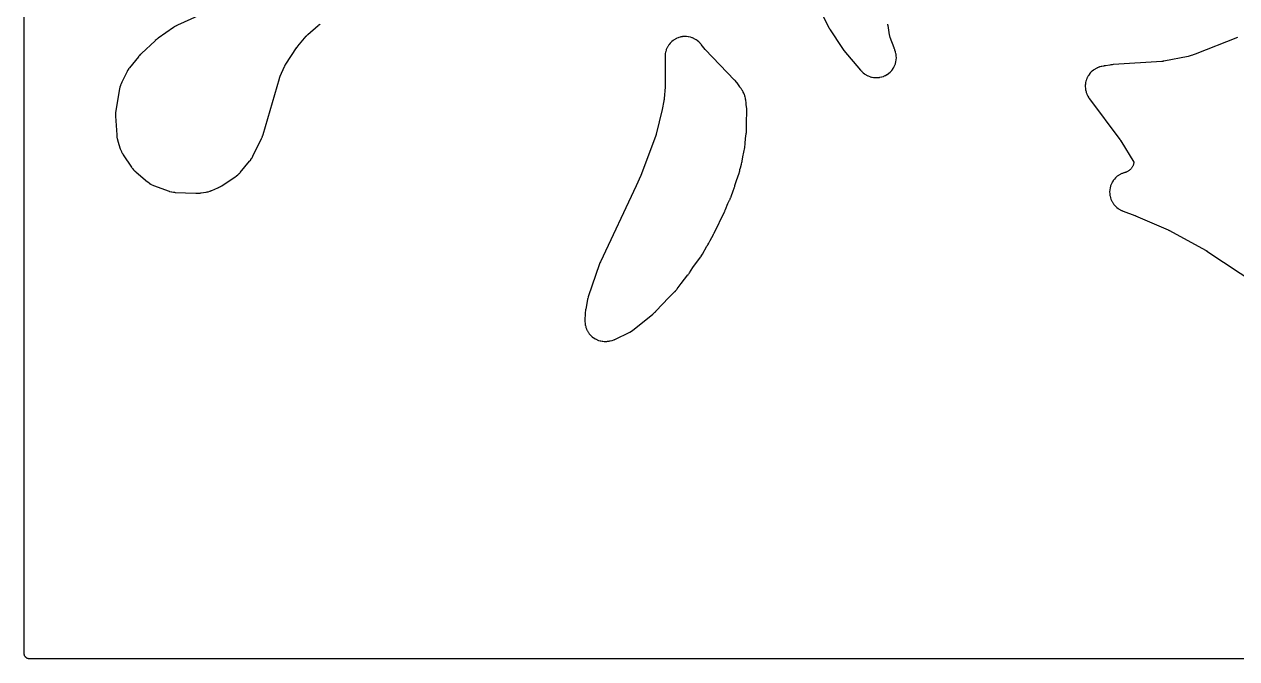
# Model space of a CAD drawing. Header units: millimetres. Extents: x 0 to 300, y 0 to 300.
# Drawn here: x -0.1 to 150.8, y -0.1 to 78.8 of the extents above; entities that cross this region are included whole.
import ezdxf

# ---------------------------------------------------------------- set-up
doc = ezdxf.new("R2010")
doc.units = ezdxf.units.MM
doc.layers.add('CUT', color=7, linetype='CONTINUOUS')

msp = doc.modelspace()

# ---------------------------------------------------------------- linework, layer by layer
at = {"layer": 'CUT'}
for points in [[(298.5625, -0.0625), (1.4375, -0.0625), (0.5522, -0.0625), (0.4788, -0.0589), (0.4206, -0.0503), (0.3635, -0.036), (0.3082, -0.0162), (0.255, 0.009), (0.2046, 0.0392), (0.1573, 0.0743), (0.1137, 0.1137), (0.0743, 0.1573), (0.0392, 0.2046), (0.009, 0.255), (-0.0162, 0.3082), (-0.036, 0.3635), (-0.0503, 0.4206), (-0.0589, 0.4788), (-0.0625, 0.5522), (-0.0625, 1.4375), (-0.0625, 298.5625)], [(23.6206, 80.8206), (19.0267, 78.7495), (19.0137, 78.7434), (18.9297, 78.7031), (18.9168, 78.6967), (18.8669, 78.6713), (18.8417, 78.6577), (18.68, 78.5653), (18.6554, 78.5505), (18.6082, 78.5204), (18.5962, 78.5125), (18.5188, 78.4606), (18.507, 78.4525), (16.6224, 77.122), (16.6061, 77.11), (16.501, 77.0304), (16.485, 77.0179), (16.3567, 76.9136), (16.3411, 76.9005), (16.2417, 76.8139), (16.2266, 76.8004), (14.5145, 75.2053), (14.4989, 75.1904), (14.3999, 75.0912), (14.3849, 75.0756), (14.2652, 74.9468), (14.2508, 74.9308), (14.1591, 74.8247), (14.1453, 74.8082), (13.0514, 73.4471), (13.0414, 73.4343), (12.9776, 73.3502), (12.9679, 73.3371), (12.9309, 73.2857), (12.9127, 73.2588), (12.7991, 73.081), (12.7823, 73.0531), (12.7512, 72.998), (12.7433, 72.9837), (12.6939, 72.8905), (12.6865, 72.876), (12.0712, 71.6351), (12.0649, 71.6221), (12.0252, 71.5369), (12.0192, 71.5237), (11.9966, 71.4719), (11.9856, 71.4452), (11.9196, 71.2719), (11.9017, 71.2169), (11.8527, 71.0381), (11.8457, 71.01), (11.8334, 70.9548), (11.8304, 70.9407), (11.8122, 70.8485), (11.8096, 70.8342), (11.343, 68.1326), (11.3403, 68.1153), (11.3242, 68.0026), (11.3219, 67.9853), (11.3143, 67.9174), (11.3113, 67.8825), (11.299, 67.6554), (11.2981, 67.6204), (11.2984, 67.5521), (11.2987, 67.5346), (11.3025, 67.4208), (11.3034, 67.4033), (11.4488, 65.079), (11.4503, 65.0607), (11.4613, 64.9421), (11.4633, 64.9238), (11.4721, 64.8529), (11.4778, 64.8166), (11.5215, 64.5826), (11.5294, 64.5467), (11.5468, 64.4774), (11.5515, 64.4597), (11.584, 64.3451), (11.5893, 64.3275), (11.8913, 63.375), (11.8957, 63.3615), (11.9257, 63.2742), (11.9305, 63.2608), (11.9497, 63.2087), (11.9602, 63.1823), (12.0314, 63.0148), (12.0561, 62.9636), (12.1428, 62.8035), (12.1569, 62.7789), (12.1856, 62.7314), (12.1931, 62.7193), (12.2427, 62.6415), (12.2505, 62.6296), (13.3048, 61.0588), (13.3128, 61.0471), (13.3661, 60.9716), (13.3744, 60.9601), (13.4075, 60.9155), (13.425, 60.8931), (13.5404, 60.7521), (13.5784, 60.7099), (13.7067, 60.5804), (13.7271, 60.5607), (13.768, 60.5232), (13.7786, 60.5137), (13.8481, 60.4528), (13.8589, 60.4436), (15.2965, 59.2441), (15.3097, 59.2333), (15.397, 59.1646), (15.4106, 59.1542), (15.4642, 59.1145), (15.4922, 59.0949), (15.6752, 58.9746), (15.7343, 58.9404), (15.9298, 58.8417), (15.9608, 58.8272), (16.0219, 58.8006), (16.0377, 58.794), (16.1408, 58.7526), (16.1567, 58.7465), (17.8523, 58.1208), (17.867, 58.1157), (17.9623, 58.0832), (17.977, 58.0784), (18.0348, 58.0605), (18.0646, 58.052), (18.257, 58.0029), (18.3177, 57.9907), (18.5141, 57.9616), (18.5449, 57.9579), (18.6051, 57.9521), (18.6205, 57.9508), (18.721, 57.9438), (18.7365, 57.943), (21.2972, 57.8313), (21.3127, 57.8309), (21.4139, 57.8291), (21.4295, 57.829), (21.4903, 57.8295), (21.5214, 57.8306), (21.7234, 57.8428), (21.7544, 57.8455), (21.8148, 57.8523), (21.8303, 57.8542), (21.9306, 57.8682), (21.946, 57.8705), (22.5574, 57.9718), (22.5751, 57.975), (22.6897, 57.9975), (22.7073, 58.0012), (22.7756, 58.0168), (22.8104, 58.0258), (23.0344, 58.0912), (23.0686, 58.1023), (23.1345, 58.1259), (23.1513, 58.1322), (23.2601, 58.1748), (23.2767, 58.1816), (24.0359, 58.506), (24.0482, 58.5114), (24.128, 58.5476), (24.1402, 58.5533), (24.1877, 58.5761), (24.2117, 58.5884), (24.3659, 58.6713), (24.3893, 58.6846), (24.4345, 58.7116), (24.446, 58.7187), (24.5202, 58.7653), (24.5315, 58.7726), (26.2, 59.8739), (26.2119, 59.8819), (26.2887, 59.9354), (26.3005, 59.9437), (26.3459, 59.9769), (26.3687, 59.9945), (26.5123, 60.1105), (26.5553, 60.1488), (26.6871, 60.278), (26.7072, 60.2986), (26.7455, 60.3399), (26.7551, 60.3506), (26.8171, 60.4207), (26.8265, 60.4317), (27.9796, 61.8027), (27.9913, 61.8169), (28.0652, 61.9105), (28.0764, 61.9251), (28.119, 61.9826), (28.14, 62.0127), (28.2701, 62.2126), (28.2891, 62.244), (28.3244, 62.3063), (28.3332, 62.3224), (28.3889, 62.4279), (28.3972, 62.4443), (29.4635, 64.6266), (29.4689, 64.6382), (29.5039, 64.7137), (29.5091, 64.7254), (29.5291, 64.7712), (29.5389, 64.7948), (29.5988, 64.9499), (29.6076, 64.974), (29.6236, 65.0213), (29.6276, 65.0335), (29.6526, 65.1128), (29.6563, 65.1251), (31.6939, 72.1095), (31.6981, 72.1235), (31.7081, 72.1559), (31.7125, 72.1697), (31.718, 72.1866), (31.7226, 72.2004), (31.7337, 72.2325), (31.7386, 72.2462), (31.7466, 72.2683), (31.7517, 72.2819), (31.7638, 72.3137), (31.7691, 72.3272), (31.7757, 72.3437), (31.7812, 72.3572), (31.7944, 72.3885), (31.8001, 72.4019), (32.3223, 73.5929), (32.3263, 73.6018), (32.3326, 73.616), (32.3495, 73.6512), (32.3792, 73.7101), (32.3929, 73.7361), (32.3939, 73.7379), (32.4083, 73.7634), (32.4419, 73.8203), (32.4624, 73.8535), (32.4709, 73.8665), (32.4762, 73.8747), (33.8357, 75.9183), (33.8427, 75.9286), (33.8592, 75.9527), (33.8664, 75.9629), (33.8752, 75.9754), (33.8824, 75.9856), (33.8996, 76.0092), (33.907, 76.0192), (33.9191, 76.0354), (33.9266, 76.0453), (33.9444, 76.0684), (33.9521, 76.0783), (33.9616, 76.0902), (33.9694, 76.0999), (33.9879, 76.1225), (33.9958, 76.1322), (35.0357, 77.3715), (35.0404, 77.377), (35.0514, 77.3899), (35.0561, 77.3954), (35.0576, 77.3971), (35.0766, 77.4183), (35.1217, 77.4671), (35.1375, 77.4837), (35.1625, 77.5082), (35.2229, 77.5648), (35.2494, 77.5887), (36.5053, 78.6769), (36.5133, 78.6838), (36.5259, 78.6945), (36.5583, 78.7207), (36.6137, 78.7633), (36.6387, 78.7819), (36.6405, 78.7832), (36.6662, 78.8009), (36.7246, 78.8397), (36.7598, 78.8619)], [(98.6032, 81.303), (100.0316, 78.5198), (100.0391, 78.5057), (100.0889, 78.4147), (100.0968, 78.4008), (100.1623, 78.2883), (100.1705, 78.2746), (100.2251, 78.1864), (100.2337, 78.1729), (101.6853, 75.9603), (101.6956, 75.9452), (101.7637, 75.8479), (101.7744, 75.8331), (101.8636, 75.7137), (101.8748, 75.6992), (101.9487, 75.6062), (101.9603, 75.5921), (104.0358, 73.1404), (104.0456, 73.1291), (104.1098, 73.057), (104.1198, 73.046), (104.1594, 73.0036), (104.1803, 72.9824), (104.3171, 72.8499), (104.3618, 72.8108), (104.5091, 72.6941), (104.5574, 72.6595), (104.7155, 72.558), (104.767, 72.5283), (104.9344, 72.4429), (104.9886, 72.4186), (105.1636, 72.3501), (105.2199, 72.3312), (105.4008, 72.2804), (105.4588, 72.2672), (105.6438, 72.2346), (105.7027, 72.2272), (105.8901, 72.213), (105.9495, 72.2114), (106.1373, 72.2159), (106.1966, 72.2202), (106.3831, 72.2432), (106.4416, 72.2534), (106.6249, 72.2947), (106.6822, 72.3106), (106.8605, 72.3698), (106.9159, 72.3914), (107.0874, 72.468), (107.1404, 72.4948), (107.3036, 72.588), (107.3537, 72.62), (107.5068, 72.7289), (107.5535, 72.7657), (107.6951, 72.8892), (107.7379, 72.9304), (107.8666, 73.0673), (107.9051, 73.1126), (108.0196, 73.2615), (108.0534, 73.3104), (108.1527, 73.4699), (108.1815, 73.5219), (108.2644, 73.6905), (108.288, 73.745), (108.3539, 73.921), (108.3719, 73.9776), (108.42, 74.1592), (108.4324, 74.2174), (108.4623, 74.4029), (108.4689, 74.4619), (108.4803, 74.6495), (108.481, 74.7089), (108.4738, 74.8966), (108.4686, 74.9558), (108.4429, 75.142), (108.4318, 75.2004), (108.3878, 75.383), (108.3711, 75.44), (108.3083, 75.6199), (108.2979, 75.6477), (108.2748, 75.7046), (108.2711, 75.7136), (108.2439, 75.7777), (108.2405, 75.7856), (108.2359, 75.7959), (108.2293, 75.8113), (108.2117, 75.8532), (108.2008, 75.8805), (108.1953, 75.895), (108.1921, 75.9034), (107.7143, 77.1946), (107.7105, 77.2051), (107.7046, 77.2218), (107.6906, 77.2643), (107.6689, 77.3366), (107.6598, 77.3689), (107.6592, 77.3711), (107.6514, 77.4037), (107.6351, 77.4774), (107.6265, 77.5213), (107.6235, 77.5388), (107.6217, 77.5498), (107.4401, 78.708), (107.4384, 78.7194), (107.4358, 78.7373), (107.4305, 78.7827), (107.4234, 78.8596)], [(150.9362, 77.1981), (145.6569, 75.1194), (145.4066, 75.0421), (145.3295, 75.0183), (145.1728, 74.9699), (144.8073, 74.8571), (141.7736, 74.2534), (141.7604, 74.2508), (141.7294, 74.2452), (141.7161, 74.2428), (141.6999, 74.2401), (141.6866, 74.238), (141.6555, 74.2332), (141.6421, 74.2313), (141.6206, 74.2283), (141.6072, 74.2266), (141.576, 74.2228), (141.5625, 74.2212), (141.5565, 74.2206), (141.5467, 74.2197), (141.536, 74.2189), (141.511, 74.217), (141.5003, 74.2162), (135.4907, 73.836), (135.4726, 73.8346), (135.3547, 73.8235), (135.3366, 73.8215), (135.1891, 73.8031), (135.1711, 73.8006), (135.0541, 73.7824), (135.0361, 73.7794), (134.4933, 73.678), (134.4877, 73.6775), (134.4719, 73.6761), (134.3693, 73.6655), (134.3535, 73.6637), (134.2921, 73.6557), (134.2607, 73.6507), (134.0579, 73.6133), (134.0268, 73.6068), (133.9993, 73.6002), (133.9694, 73.5922), (133.7765, 73.5352), (133.747, 73.5257), (133.7248, 73.5179), (133.6966, 73.5071), (133.5175, 73.4338), (133.5151, 73.4327), (133.4784, 73.4181), (133.4257, 73.3942), (133.2629, 73.3107), (133.2128, 73.2818), (133.0588, 73.183), (133.0116, 73.1494), (132.8679, 73.0362), (132.8242, 72.9982), (132.6921, 72.8717), (132.6522, 72.8297), (132.5329, 72.691), (132.4973, 72.6454), (132.3918, 72.4959), (132.3608, 72.447), (132.2702, 72.2881), (132.2441, 72.2365), (132.1692, 72.0695), (132.1482, 72.0156), (132.0898, 71.8422), (132.074, 71.7865), (132.0326, 71.6083), (132.0222, 71.5514), (131.9982, 71.37), (131.9933, 71.3123), (131.9869, 71.1295), (131.9876, 71.0716), (131.9988, 70.889), (132.0051, 70.8315), (132.0339, 70.6508), (132.0457, 70.5941), (132.0917, 70.417), (132.1089, 70.3618), (132.1718, 70.19), (132.1943, 70.1366), (132.2734, 69.9716), (132.3009, 69.9207), (132.3968, 69.762), (132.4124, 69.7376), (132.4439, 69.6907), (132.4522, 69.6788), (132.5065, 69.602), (132.515, 69.5903), (136.2982, 64.5103), (136.3037, 64.5029), (136.3165, 64.4853), (136.3219, 64.4778), (136.3285, 64.4685), (136.3339, 64.4609), (136.3463, 64.4432), (136.3516, 64.4355), (136.3601, 64.423), (136.3653, 64.4153), (136.3774, 64.3972), (136.3825, 64.3894), (136.3887, 64.3799), (136.3938, 64.3721), (136.4055, 64.3537), (136.4104, 64.3459), (138.0497, 61.7159), (138.0488, 61.7048), (138.0372, 61.6172), (138.0266, 61.5594), (138.0065, 61.4733), (137.9903, 61.4168), (137.9618, 61.3331), (137.9401, 61.2785), (137.9036, 61.198), (137.8767, 61.1457), (137.8324, 61.0692), (137.8005, 61.0198), (137.7489, 60.9481), (137.7123, 60.902), (137.654, 60.8357), (137.613, 60.7935), (137.5485, 60.7331), (137.5036, 60.6951), (137.4334, 60.6414), (137.385, 60.608), (137.3099, 60.5615), (137.2585, 60.533), (137.1792, 60.494), (137.1252, 60.4707), (137.0424, 60.4397), (136.9851, 60.4213), (136.9024, 60.3992), (136.902, 60.3991), (136.8194, 60.3748), (136.7914, 60.3643), (136.6148, 60.3031), (136.5603, 60.2811), (136.3914, 60.2033), (136.3393, 60.1761), (136.1789, 60.0821), (136.1297, 60.0499), (135.9792, 59.9407), (135.9334, 59.9038), (135.7944, 59.7804), (135.7524, 59.7393), (135.6261, 59.6028), (135.5883, 59.5578), (135.476, 59.4096), (135.4428, 59.3611), (135.3456, 59.2026), (135.3173, 59.1511), (135.236, 58.9839), (135.2129, 58.9298), (135.1484, 58.7555), (135.1307, 58.6994), (135.0835, 58.5196), (135.0714, 58.462), (135.0421, 58.2784), (135.0357, 58.22), (135.0245, 58.0344), (135.0238, 57.9756), (135.0308, 57.7899), (135.0359, 57.7313), (135.061, 57.5471), (135.0718, 57.4893), (135.1149, 57.3084), (135.1313, 57.252), (135.1919, 57.0762), (135.2137, 57.0216), (135.2912, 56.8526), (135.3183, 56.8004), (135.4119, 56.6398), (135.444, 56.5905), (135.5529, 56.4399), (135.5897, 56.394), (135.7128, 56.2547), (135.7539, 56.2126), (135.89, 56.086), (135.935, 56.0482), (136.0829, 55.9356), (136.1314, 55.9023), (136.2896, 55.8047), (136.3411, 55.7763), (136.5105, 55.6935), (136.5372, 55.6813), (136.59, 55.6586), (136.6036, 55.653), (136.6923, 55.6174), (136.706, 55.6121), (138.1423, 55.0771), (138.1469, 55.0754), (138.1575, 55.0713), (138.162, 55.0696), (138.1727, 55.0655), (138.1783, 55.0633), (138.1915, 55.0581), (138.1971, 55.0559), (138.2061, 55.0523), (138.2116, 55.0501), (138.2245, 55.0448), (138.2293, 55.0429), (138.2399, 55.0384), (138.2548, 55.0321), (138.2613, 55.0293), (142.3004, 53.2745), (142.3095, 53.2705), (142.3306, 53.261), (142.3397, 53.2569), (142.3506, 53.2519), (142.3596, 53.2477), (142.3805, 53.2378), (142.3894, 53.2335), (142.4038, 53.2265), (142.4127, 53.2221), (142.4333, 53.2117), (142.4422, 53.2072), (142.4529, 53.2017), (142.4617, 53.1971), (142.4822, 53.1862), (142.4909, 53.1816), (146.9555, 50.7542), (146.9643, 50.7494), (146.9847, 50.738), (146.9934, 50.7331), (147.0041, 50.727), (147.0127, 50.7219), (147.0329, 50.7101), (147.0415, 50.705), (147.0554, 50.6966), (147.064, 50.6914), (147.0839, 50.6791), (147.0923, 50.6737), (147.1027, 50.6672), (147.1111, 50.6618), (147.1307, 50.649), (147.1391, 50.6435), (153.3251, 46.5275)]]:
    msp.add_lwpolyline(points, dxfattribs=at)
msp.add_lwpolyline([(69.8168, 41.2016), (69.8335, 41.1466), (69.8945, 40.9754), (69.9163, 40.9223), (69.9934, 40.7577), (70.0202, 40.7069), (70.1127, 40.5505), (70.1443, 40.5025), (70.2513, 40.3556), (70.2874, 40.3108), (70.4079, 40.1749), (70.4481, 40.1338), (70.5811, 40.01), (70.625, 39.9729), (70.7693, 39.8624), (70.8165, 39.8297), (70.9707, 39.7335), (71.0209, 39.7054), (71.1836, 39.6245), (71.2362, 39.6013), (71.4059, 39.5363), (71.4604, 39.5183), (71.6356, 39.4698), (71.6916, 39.4571), (71.8706, 39.4256), (71.9276, 39.4183), (72.1088, 39.404), (72.1662, 39.4023), (72.3504, 39.4055), (72.3791, 39.4066), (72.4351, 39.4103), (72.4495, 39.4114), (72.5425, 39.4197), (72.5568, 39.4212), (72.5997, 39.426), (72.6164, 39.4282), (72.7249, 39.4436), (72.7415, 39.4462), (72.8063, 39.4572), (72.8393, 39.4638), (73.0497, 39.5121), (73.1144, 39.5308), (73.3181, 39.6023), (73.3496, 39.6144), (73.4103, 39.6396), (73.4257, 39.6463), (73.5256, 39.6911), (73.5409, 39.6982), (75.228, 40.5133), (75.2438, 40.5212), (75.3451, 40.5738), (75.3605, 40.5822), (75.4204, 40.6155), (75.4506, 40.6335), (75.643, 40.7561), (75.6721, 40.7759), (75.7276, 40.816), (75.7417, 40.8265), (75.8323, 40.8961), (75.8461, 40.907), (78.182, 42.8127), (78.1974, 42.8258), (78.2962, 42.9121), (78.3112, 42.9256), (78.4314, 43.038), (78.4459, 43.052), (78.5387, 43.1447), (78.5527, 43.1592), (80.1566, 44.8743), (80.8605, 45.5524), (80.8695, 45.5613), (80.9277, 45.6197), (80.9366, 45.6288), (80.9708, 45.6647), (80.9879, 45.6834), (81.0965, 45.8074), (81.1128, 45.8268), (81.1439, 45.8654), (81.1518, 45.8754), (81.2021, 45.9407), (81.2097, 45.9509), (81.6828, 46.593), (82.5447, 47.6879), (82.5526, 47.6981), (82.603, 47.7651), (82.6106, 47.7754), (82.6721, 47.8608), (82.6795, 47.8714), (82.727, 47.9404), (82.7341, 47.9511), (83.1484, 48.5821), (84.0932, 49.8644), (84.1041, 49.8798), (84.1737, 49.9806), (84.1841, 49.9963), (84.2673, 50.1256), (84.2773, 50.1416), (84.3404, 50.2466), (84.3498, 50.2629), (84.9084, 51.263), (84.9648, 51.349), (84.9752, 51.3655), (85.0411, 51.4732), (85.0509, 51.49), (85.1291, 51.6278), (85.1385, 51.6449), (85.1972, 51.7567), (85.206, 51.774), (85.2864, 51.9399), (85.7052, 52.6898), (85.7088, 52.6965), (85.734, 52.7429), (85.7379, 52.7501), (85.7685, 52.8085), (85.7721, 52.8156), (85.7957, 52.862), (85.7995, 52.8697), (87.1068, 55.5383), (87.1115, 55.5481), (87.1435, 55.6166), (87.1484, 55.6272), (87.1866, 55.7133), (87.1911, 55.7238), (87.2201, 55.7924), (87.2247, 55.8037), (87.5245, 56.5575), (87.7311, 56.9836), (87.739, 57.0006), (87.7885, 57.1113), (87.7958, 57.1285), (87.8536, 57.2694), (87.8604, 57.2868), (87.9029, 57.4004), (87.9092, 57.418), (88.1535, 58.1388), (88.2894, 58.4802), (88.2939, 58.492), (88.3225, 58.5686), (88.3268, 58.5804), (88.3607, 58.6773), (88.3647, 58.6892), (88.3901, 58.7669), (88.3939, 58.7789), (88.5934, 59.4363), (88.9016, 60.3454), (88.9069, 60.3619), (88.9401, 60.4699), (88.9449, 60.4865), (88.9826, 60.6232), (88.987, 60.64), (89.0138, 60.7497), (89.0177, 60.7666), (89.0668, 60.9961), (89.158, 61.2964), (89.1638, 61.317), (89.1996, 61.4519), (89.2047, 61.4728), (89.2434, 61.6435), (89.2478, 61.6645), (89.2738, 61.8016), (89.2774, 61.8228), (89.3605, 62.3672), (89.6084, 63.5247), (89.6107, 63.5357), (89.6256, 63.6124), (89.6277, 63.6239), (89.6366, 63.6743), (89.6403, 63.6988), (89.6605, 63.8514), (89.6632, 63.875), (89.667, 63.916), (89.6679, 63.9272), (89.6736, 64.0042), (89.6744, 64.0167), (89.707, 64.6369), (89.7937, 65.2047), (89.7953, 65.2158), (89.8057, 65.2935), (89.8071, 65.3051), (89.8129, 65.3562), (89.8152, 65.3808), (89.8263, 65.5348), (89.8276, 65.5586), (89.8289, 65.5999), (89.8291, 65.6111), (89.8302, 65.6885), (89.8302, 65.7011), (89.822, 66.8218), (89.8748, 67.8248), (89.8753, 67.8371), (89.8779, 67.9174), (89.8781, 67.9298), (89.8787, 67.9781), (89.8785, 68.0028), (89.8737, 68.1633), (89.8724, 68.188), (89.869, 68.2362), (89.868, 68.2485), (89.8606, 68.3285), (89.8594, 68.3408), (89.8013, 68.8563), (89.8002, 68.8711), (89.7834, 69.043), (89.7757, 69.0964), (89.7719, 69.1165), (89.7451, 69.3547), (89.7428, 69.3729), (89.7258, 69.491), (89.7229, 69.5092), (89.7105, 69.5797), (89.7031, 69.6157), (89.6476, 69.8477), (89.638, 69.8831), (89.6171, 69.9516), (89.6114, 69.9691), (89.5753, 70.0759), (89.5644, 70.1055), (89.5362, 70.1762), (89.5312, 70.1883), (89.5112, 70.2356), (89.5004, 70.2595), (89.428, 70.4114), (89.4034, 70.4578), (89.318, 70.6028), (89.3042, 70.6251), (89.2763, 70.6681), (89.2748, 70.6704), (89.258, 70.6999), (89.1607, 70.8536), (89.1276, 70.9006), (89.0145, 71.0462), (88.9963, 71.0685), (88.9801, 71.0875), (88.645, 71.5571), (88.6388, 71.5656), (88.5951, 71.6246), (88.5885, 71.6334), (88.5592, 71.6716), (88.5447, 71.6897), (88.4522, 71.8008), (88.4376, 71.8177), (88.4117, 71.8465), (88.4046, 71.8543), (88.3552, 71.9074), (88.3471, 71.916), (84.6716, 75.7175), (84.2013, 76.3205), (84.192, 76.3322), (84.1304, 76.4071), (84.1208, 76.4185), (84.0828, 76.4626), (84.0627, 76.4847), (83.9307, 76.6231), (83.8874, 76.6642), (83.7444, 76.787), (83.6972, 76.8236), (83.5426, 76.9316), (83.4921, 76.9633), (83.3275, 77.0555), (83.2741, 77.082), (83.1012, 77.1574), (83.0454, 77.1785), (82.8659, 77.2363), (82.8083, 77.2517), (82.6239, 77.2914), (82.565, 77.3011), (82.3776, 77.3223), (82.3181, 77.326), (82.1295, 77.3285), (82.0699, 77.3263), (81.882, 77.3101), (81.8229, 77.302), (81.6375, 77.2671), (81.5795, 77.2532), (81.3985, 77.2001), (81.3422, 77.1805), (81.1674, 77.1097), (81.1132, 77.0846), (80.9463, 76.9968), (80.895, 76.9665), (80.7376, 76.8625), (80.6895, 76.8272), (80.5432, 76.7082), (80.4989, 76.6683), (80.3652, 76.5353), (80.325, 76.4912), (80.2051, 76.3455), (80.1696, 76.2977), (80.0647, 76.1409), (80.0341, 76.0897), (79.9454, 75.9232), (79.92, 75.8693), (79.8482, 75.6949), (79.8283, 75.6386), (79.7742, 75.4579), (79.76, 75.4), (79.7241, 75.2148), (79.7157, 75.1558), (79.6981, 74.9654), (79.6961, 74.9356), (79.6937, 74.8774), (79.6932, 74.8625), (79.6916, 74.7655), (79.6915, 74.7506), (79.7156, 71.5817), (79.6867, 71.0415), (79.58, 69.6283), (79.5788, 69.614), (79.5757, 69.5805), (79.5743, 69.5662), (79.5724, 69.5488), (79.5708, 69.5345), (79.5666, 69.5012), (79.5647, 69.4869), (79.5615, 69.4639), (79.5594, 69.4497), (79.5542, 69.4165), (79.5519, 69.4023), (79.5489, 69.385), (79.5463, 69.3709), (79.5401, 69.3379), (79.5373, 69.3238), (79.3124, 68.233), (78.5886, 65.187), (78.5852, 65.1732), (78.5771, 65.141), (78.5734, 65.1273), (78.5689, 65.1105), (78.5651, 65.0968), (78.5559, 65.0649), (78.5518, 65.0513), (78.5451, 65.0293), (78.5408, 65.0157), (78.5306, 64.9841), (78.5261, 64.9706), (78.5206, 64.9542), (78.5159, 64.9408), (78.5047, 64.9095), (78.4998, 64.8961), (76.6768, 60.0502), (76.1107, 58.7676), (71.6427, 49.3109), (71.6359, 49.2959), (71.593, 49.1982), (71.5866, 49.1831), (71.536, 49.0589), (71.5301, 49.0436), (71.4925, 48.9437), (71.487, 48.9282), (70.1542, 45.0605), (70.1508, 45.0505), (70.1281, 44.9806), (70.1248, 44.9702), (70.1108, 44.9241), (70.1045, 44.9018), (70.0676, 44.7619), (70.0623, 44.7402), (70.0539, 44.7024), (70.0517, 44.6921), (70.0371, 44.6209), (70.0348, 44.6094), (69.8118, 43.4047), (69.8083, 43.3837), (69.788, 43.247), (69.7853, 43.2259), (69.7659, 43.0535), (69.7639, 43.0323), (69.7533, 42.8945), (69.7521, 42.8732), (69.7187, 42.062), (69.7183, 42.0476), (69.7167, 41.9542), (69.7166, 41.9398), (69.717, 41.8837), (69.7179, 41.855), (69.728, 41.671), (69.7339, 41.6139), (69.7611, 41.4342), (69.7725, 41.3779)], close=True, dxfattribs=at)

doc.saveas('drawing.dxf')
